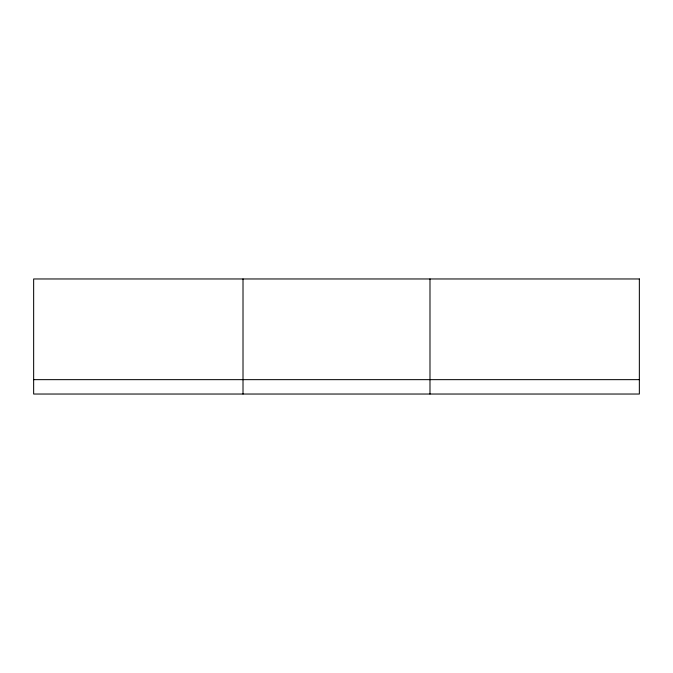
<?xml version="1.0" encoding="UTF-8"?>
<svg xmlns="http://www.w3.org/2000/svg" width="673" height="673" viewBox="0 0 673 673"><rect width="100%" height="100%" fill="white"/><g stroke="black" fill="none" stroke-linecap="round" stroke-linejoin="round"><path stroke-width="1.01" d="M33.65 379.648L639.35 379.648M429.988 278.967L429.988 394.033M243.012 278.967L243.012 394.033M639.35 278.967L33.65 278.967L33.65 394.033L639.35 394.033L639.35 278.967"/></g></svg>
